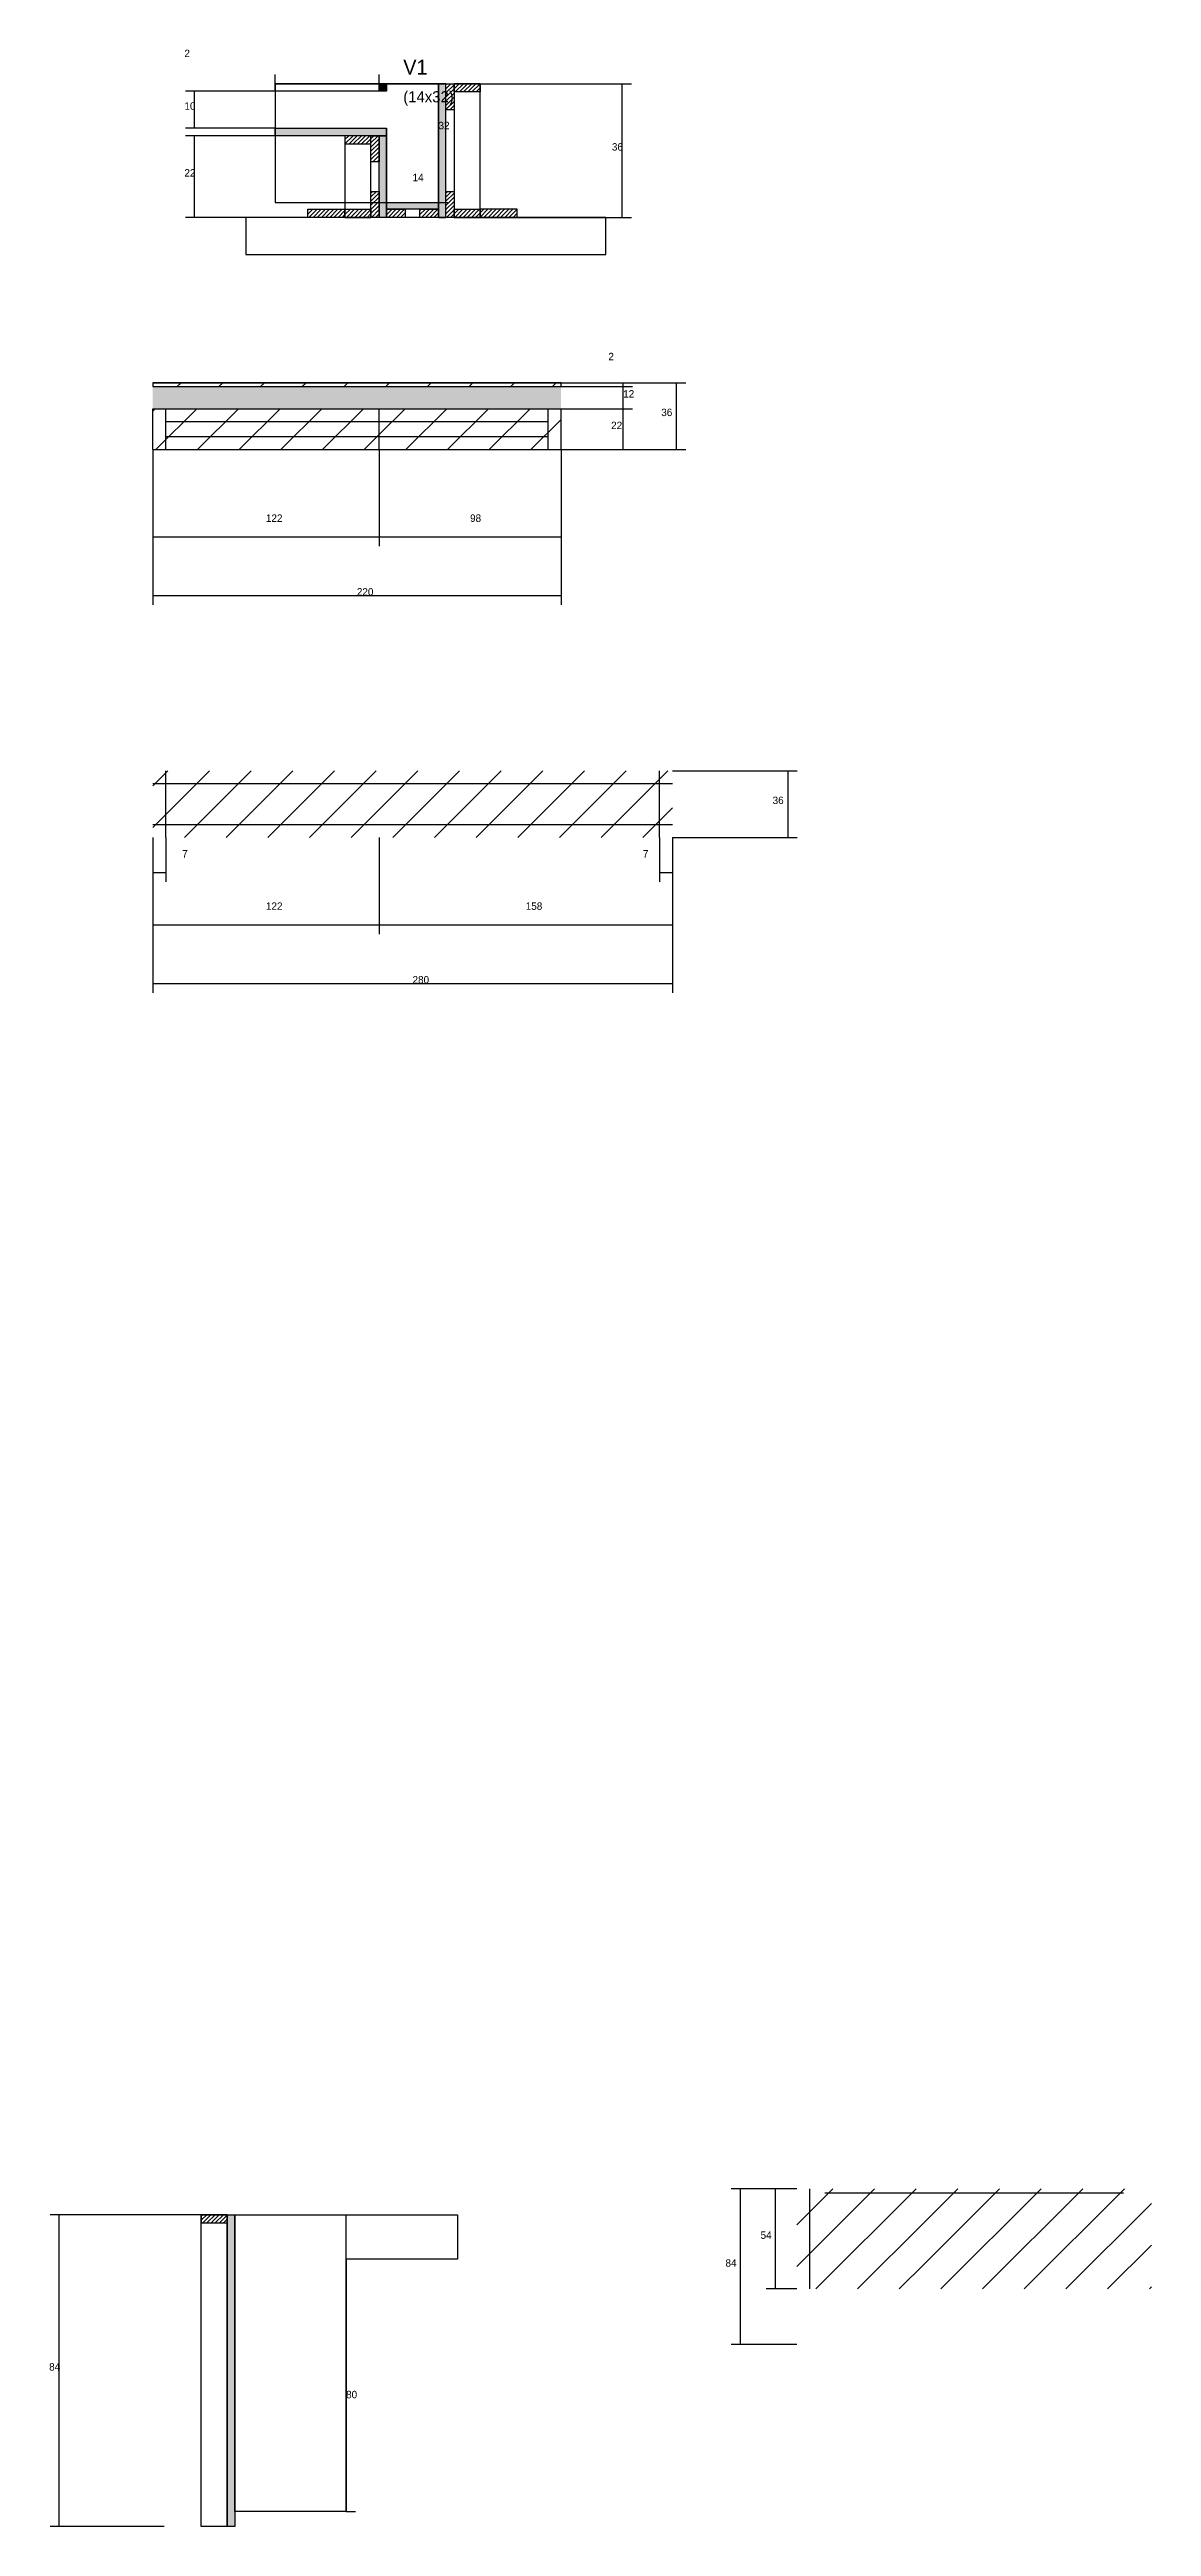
# Model space of a CAD drawing. Header units: metres. Extents: x 129272 to 131365, y 32610 to 33958.
# Drawn here: x 130771 to 131365, y 32610 to 33945 of the extents above; entities that cross this region are included whole.
import ezdxf

# ---------------------------------------------------------------- set-up
doc = ezdxf.new("R2010")
doc.units = ezdxf.units.M
for name, color, linetype in [('CONCRETO', 251, 'Continuous'), ('COTA', 241, 'Continuous'), ('Cota Seção (2x)', 4, 'Continuous'), ('Hachura', 253, 'Continuous'), ('Madeira', 126, 'Continuous'), ('Painéis', 200, 'Continuous'), ('SARR_2.2x7', 40, 'Continuous'), ('Texto Seção', 7, 'Continuous')]:
    doc.layers.add(name, color=color, linetype=linetype)

msp = doc.modelspace()

# ---------------------------------------------------------------- hatches: boundary and pattern name
at = {"layer": 'COTA'}
h = msp.add_hatch(dxfattribs=at)
h.set_pattern_fill('AR-CONC', scale=0.03)
h.paths.add_polyline_path([(131046.8, 33763.5), (130826.8, 33763.5), (130826.8, 33751.5), (131046.8, 33751.5)])
at = {"layer": 'Hachura'}
h = msp.add_hatch(color=8, dxfattribs=at)
h.dxf.hatch_style = 1
h.paths.add_polyline_path([(130948.8, 33926.6), (130952.8, 33926.6), (130952.8, 33926.6), (130952.8, 33922.6), (130952.8, 33922.6), (130948.8, 33922.6), (130948.8, 33922.6), (130948.8, 33926.6)])
h = msp.add_hatch(color=8, dxfattribs=at)
h.dxf.hatch_style = 1
h.paths.add_polyline_path([(130984.8, 33926.6), (130980.8, 33926.6), (130980.8, 33926.6), (130980.8, 33854.6), (130980.8, 33854.6), (130984.8, 33854.6), (130984.8, 33854.6), (130984.8, 33926.6)])
h = msp.add_hatch(dxfattribs=at)
h.set_pattern_fill('ANSI31', scale=0.5)
h.paths.add_polyline_path([(130989.2, 33912.6), (130984.8, 33912.6), (130984.8, 33912.6), (130984.8, 33926.6), (130984.8, 33926.6), (130989.2, 33926.6), (130989.2, 33926.6), (130989.2, 33912.6)])
h = msp.add_hatch(dxfattribs=at)
h.set_pattern_fill('ANSI31', scale=0.5)
h.paths.add_polyline_path([(131003.2, 33926.6), (131003.2, 33922.2), (131003.2, 33922.2), (130989.2, 33922.2), (130989.2, 33922.2), (130989.2, 33926.6), (130989.2, 33926.6), (131003.2, 33926.6)])
h = msp.add_hatch(color=8, dxfattribs=at)
h.dxf.hatch_style = 1
h.paths.add_polyline_path([(130892.8, 33898.6), (130892.8, 33902.6), (130892.8, 33902.6), (130952.8, 33902.6), (130952.8, 33902.6), (130952.8, 33898.6), (130952.8, 33898.6), (130892.8, 33898.6)])
h = msp.add_hatch(dxfattribs=at)
h.set_pattern_fill('ANSI31', scale=0.5)
h.paths.add_polyline_path([(130930.4, 33898.6), (130930.4, 33894.2), (130930.4, 33894.2), (130944.4, 33894.2), (130944.4, 33894.2), (130944.4, 33898.6), (130944.4, 33898.6), (130930.4, 33898.6)])
h = msp.add_hatch(dxfattribs=at)
h.set_pattern_fill('ANSI31', scale=0.5)
h.paths.add_polyline_path([(130948.8, 33884.6), (130944.4, 33884.6), (130944.4, 33884.6), (130944.4, 33898.6), (130944.4, 33898.6), (130948.8, 33898.6), (130948.8, 33898.6), (130948.8, 33884.6)])
h = msp.add_hatch(color=8, dxfattribs=at)
h.dxf.hatch_style = 1
h.paths.add_polyline_path([(130948.8, 33898.6), (130952.8, 33898.6), (130952.8, 33898.6), (130952.8, 33854.6), (130952.8, 33854.6), (130948.8, 33854.6), (130948.8, 33854.6), (130948.8, 33898.6)])
h = msp.add_hatch(dxfattribs=at)
h.set_pattern_fill('ANSI31', scale=0.5)
h.paths.add_polyline_path([(130948.8, 33854.6), (130944.4, 33854.6), (130944.4, 33854.6), (130944.4, 33868.6), (130944.4, 33868.6), (130948.8, 33868.6), (130948.8, 33868.6), (130948.8, 33854.6)])
h = msp.add_hatch(dxfattribs=at)
h.set_pattern_fill('ANSI31', scale=0.5)
h.paths.add_polyline_path([(130989.2, 33854.6), (130984.8, 33854.6), (130984.8, 33854.6), (130984.8, 33868.6), (130984.8, 33868.6), (130989.2, 33868.6), (130989.2, 33868.6), (130989.2, 33854.6)])
h = msp.add_hatch(dxfattribs=at)
h.set_pattern_fill('ANSI31', scale=0.5)
h.paths.add_polyline_path([(130910.4, 33854.6), (130910.4, 33859), (130910.4, 33859), (130930.4, 33859), (130930.4, 33859), (130930.4, 33854.6), (130930.4, 33854.6), (130910.4, 33854.6)])
h = msp.add_hatch(dxfattribs=at)
h.set_pattern_fill('ANSI31', scale=0.5)
h.paths.add_polyline_path([(130944.4, 33859), (130944.4, 33854.6), (130944.4, 33854.6), (130930.4, 33854.6), (130930.4, 33854.6), (130930.4, 33859), (130930.4, 33859), (130944.4, 33859)])
h = msp.add_hatch(color=8, dxfattribs=at)
h.dxf.hatch_style = 1
h.paths.add_polyline_path([(130952.8, 33859), (130952.8, 33862.6), (130952.8, 33862.6), (130980.8, 33862.6), (130980.8, 33862.6), (130980.8, 33859), (130980.8, 33859), (130952.8, 33859)])
h = msp.add_hatch(dxfattribs=at)
h.set_pattern_fill('ANSI31', scale=0.5)
h.paths.add_polyline_path([(130952.8, 33854.6), (130952.8, 33859), (130952.8, 33859), (130962.8, 33859), (130962.8, 33859), (130962.8, 33854.6), (130962.8, 33854.6), (130952.8, 33854.6)])
h = msp.add_hatch(dxfattribs=at)
h.set_pattern_fill('ANSI31', scale=0.5)
h.paths.add_polyline_path([(130970.8, 33854.6), (130970.8, 33859), (130970.8, 33859), (130980.8, 33859), (130980.8, 33859), (130980.8, 33854.6), (130980.8, 33854.6), (130970.8, 33854.6)])
h = msp.add_hatch(dxfattribs=at)
h.set_pattern_fill('ANSI31', scale=0.5)
h.paths.add_polyline_path([(131003.2, 33859), (131003.2, 33854.6), (131003.2, 33854.6), (130989.2, 33854.6), (130989.2, 33854.6), (130989.2, 33859), (130989.2, 33859), (131003.2, 33859)])
h = msp.add_hatch(dxfattribs=at)
h.set_pattern_fill('ANSI31', scale=0.5)
h.paths.add_polyline_path([(131023.2, 33854.6), (131023.2, 33859), (131023.2, 33859), (131003.2, 33859), (131003.2, 33859), (131003.2, 33854.6), (131003.2, 33854.6), (131023.2, 33854.6)])
h = msp.add_hatch(dxfattribs=at)
h.set_pattern_fill('ANSI31', scale=5)
h.paths.add_polyline_path([(131046.8, 33763.5), (131046.8, 33765.5), (130826.8, 33765.5), (130826.8, 33763.5)])
h = msp.add_hatch(dxfattribs=at)
h.set_pattern_fill('ANSI31', scale=5)
h.paths.add_polyline_path([(130826.8, 33751.5), (130826.8, 33729.5), (130948.8, 33729.5), (130948.8, 33751.5)])
h = msp.add_hatch(dxfattribs=at)
h.set_pattern_fill('ANSI31', scale=5)
h.paths.add_polyline_path([(130948.8, 33729.5), (131046.8, 33729.5), (131046.8, 33751.5), (130948.8, 33751.5)])
h = msp.add_hatch(dxfattribs=at)
h.set_pattern_fill('ANSI31', scale=5)
h.paths.add_polyline_path([(130948.8, 33520.4), (130948.8, 33556.4), (130826.8, 33556.4), (130826.8, 33520.4)])
h = msp.add_hatch(dxfattribs=at)
h.set_pattern_fill('ANSI31', scale=5)
h.paths.add_polyline_path([(130948.8, 33556.4), (130948.8, 33520.4), (131106.8, 33520.4), (131106.8, 33556.4)])
h = msp.add_hatch(dxfattribs=at)
h.set_pattern_fill('ANSI31', scale=5)
h.paths.add_polyline_path([(131242.9, 32738.1), (131242.9, 32792.1), (131173.9, 32792.1), (131173.9, 32738.1)])
h = msp.add_hatch(dxfattribs=at)
h.set_pattern_fill('ANSI31', scale=5)
h.paths.add_polyline_path([(131364.9, 32738.1), (131364.9, 32792.1), (131242.9, 32792.1), (131242.9, 32738.1)])
h = msp.add_hatch(dxfattribs=at)
h.set_pattern_fill('ANSI31', scale=0.5)
h.paths.add_polyline_path([(130853, 32778.1), (130853, 32773.7), (130853, 32773.7), (130867, 32773.7), (130867, 32773.7), (130867, 32778.1), (130867, 32778.1), (130853, 32778.1)])
h = msp.add_hatch(color=8, dxfattribs=at)
h.dxf.hatch_style = 1
h.paths.add_polyline_path([(130867, 32778.1), (130871, 32778.1), (130871, 32778.1), (130871, 32610.1), (130871, 32610.1), (130867, 32610.1), (130867, 32610.1), (130867, 32778.1)])

# ---------------------------------------------------------------- linework, layer by layer
at = {"layer": 'CONCRETO'}
for points in [[(130892.8, 33922.6), (130892.8, 33902.6), (130952.8, 33902.6), (130952.8, 33862.6), (130980.8, 33862.6), (130980.8, 33906.6), (130980.8, 33926.6), (130952.8, 33926.6), (130952.8, 33922.6)], [(130892.8, 33862.6), (130980.8, 33862.6), (130980.8, 33926.6), (130892.8, 33926.6)], [(130871, 32758.1), (130871, 32778.1), (130991, 32778.1), (130991, 32754.1), (130931, 32754.1), (130931, 32618.1), (130871, 32618.1), (130871, 32758.1)]]:
    msp.add_lwpolyline(points, close=True, dxfattribs=at)
at = {"layer": 'COTA'}
for p, q in [((130892.8, 33922.6), (130844.4, 33922.6)), ((130849.4, 33902.6), (130849.4, 33922.6)), ((130892.8, 33922.6), (130892.8, 33931.6)), ((130892.8, 33926.6), (130948.8, 33926.6)), ((130948.8, 33926.6), (130948.8, 33931.6)), ((131003.2, 33926.6), (131084.7, 33926.6)), ((131079.7, 33854.6), (131079.7, 33926.6)), ((130892.8, 33902.6), (130844.4, 33902.6)), ((130892.8, 33898.6), (130844.4, 33898.6)), ((130849.4, 33854.6), (130849.4, 33898.6)), ((130910.4, 33854.6), (130844.4, 33854.6)), ((131023.2, 33854.6), (131084.7, 33854.6)), ((131046.8, 33765.5), (131114.1, 33765.5)), ((131046.8, 33765.5), (131085.3, 33765.5)), ((131046.8, 33763.5), (131085.3, 33763.5)), ((131046.8, 33763.5), (131085.3, 33763.5)), ((131080.3, 33763.5), (131080.3, 33765.5)), ((131080.3, 33751.5), (131080.3, 33763.5)), ((131109.1, 33729.5), (131109.1, 33765.5)), ((131046.8, 33751.5), (131085.3, 33751.5)), ((131046.8, 33751.5), (131085.3, 33751.5)), ((131080.3, 33729.5), (131080.3, 33751.5)), ((130826.8, 33729.5), (130826.8, 33677.4)), ((130826.8, 33729.5), (130826.8, 33645.8)), ((130948.8, 33729.5), (130948.8, 33677.4)), ((130948.8, 33729.5), (130948.8, 33677.4)), ((131046.8, 33729.5), (131085.3, 33729.5)), ((131046.8, 33729.5), (131046.8, 33677.4)), ((131046.8, 33729.5), (131046.8, 33645.8)), ((131046.8, 33729.5), (131114.1, 33729.5)), ((130826.8, 33682.4), (130948.8, 33682.4)), ((130948.8, 33682.4), (131046.8, 33682.4)), ((130826.8, 33650.8), (131046.8, 33650.8)), ((131106.8, 33556.4), (131174.1, 33556.4)), ((131169.1, 33520.4), (131169.1, 33556.4)), ((130826.8, 33520.4), (130826.8, 33468.3)), ((130826.8, 33520.4), (130826.8, 33436.7)), ((130826.8, 33520.4), (130826.8, 33496.5)), ((130833.8, 33520.4), (130833.8, 33496.5)), ((130948.8, 33520.4), (130948.8, 33468.3)), ((130948.8, 33520.4), (130948.8, 33468.3)), ((131099.8, 33520.4), (131099.8, 33496.5)), ((131106.8, 33520.4), (131106.8, 33468.3)), ((131106.8, 33520.4), (131106.8, 33436.7)), ((131106.8, 33520.4), (131174.1, 33520.4)), ((131106.8, 33520.4), (131106.8, 33496.5)), ((130826.8, 33501.5), (130833.8, 33501.5)), ((131099.8, 33501.5), (131106.8, 33501.5)), ((130826.8, 33473.3), (130948.8, 33473.3)), ((130948.8, 33473.3), (131106.8, 33473.3)), ((130826.8, 33441.7), (131106.8, 33441.7)), ((131173.9, 32792.1), (131138.5, 32792.1)), ((131143.5, 32708.1), (131143.5, 32792.1)), ((131173.9, 32792.1), (131157.4, 32792.1)), ((131162.4, 32738.1), (131162.4, 32792.1)), ((130853, 32778.1), (130771.5, 32778.1)), ((130776.5, 32610.1), (130776.5, 32778.1)), ((131173.9, 32738.1), (131157.4, 32738.1)), ((131173.9, 32708.1), (131138.5, 32708.1)), ((130833, 32610.1), (130771.5, 32610.1))]:
    msp.add_line(p, q, dxfattribs=at)
at = {"layer": 'Cota Seção (2x)'}
for p, q in [((130952.8, 33926.6), (130985.8, 33926.6)), ((130980.8, 33862.6), (130980.8, 33926.6)), ((130952.8, 33862.6), (130952.8, 33867.6)), ((130952.8, 33862.6), (130985.8, 33862.6)), ((130952.8, 33862.6), (130980.8, 33862.6)), ((130980.8, 33862.6), (130980.8, 33867.6)), ((130931, 32618.1), (130931, 32778.1)), ((130931, 32778.1), (130936, 32778.1)), ((130931, 32618.1), (130936, 32618.1))]:
    msp.add_line(p, q, dxfattribs=at)
at = {"layer": 'Madeira'}
for points in [[(130989.2, 33912.6), (130984.8, 33912.6), (130984.8, 33926.6), (130989.2, 33926.6)], [(131003.2, 33926.6), (131003.2, 33922.2), (130989.2, 33922.2), (130989.2, 33926.6)], [(131003.2, 33926.6), (130989.2, 33926.6), (130989.2, 33854.6), (131003.2, 33854.6)], [(130930.4, 33898.6), (130930.4, 33894.2), (130944.4, 33894.2), (130944.4, 33898.6)], [(130930.4, 33854.6), (130944.4, 33854.6), (130944.4, 33898.6), (130930.4, 33898.6)], [(130948.8, 33884.6), (130944.4, 33884.6), (130944.4, 33898.6), (130948.8, 33898.6)], [(130948.8, 33854.6), (130944.4, 33854.6), (130944.4, 33868.6), (130948.8, 33868.6)], [(130989.2, 33854.6), (130984.8, 33854.6), (130984.8, 33868.6), (130989.2, 33868.6)], [(130877, 33834.6), (131070.9, 33834.6), (131070.9, 33854.6), (130877, 33854.6)], [(130910.4, 33854.6), (130910.4, 33859), (130930.4, 33859), (130930.4, 33854.6)], [(130944.4, 33859), (130944.4, 33854.6), (130930.4, 33854.6), (130930.4, 33859)], [(130952.8, 33854.6), (130952.8, 33859), (130962.8, 33859), (130962.8, 33854.6)], [(130970.8, 33854.6), (130970.8, 33859), (130980.8, 33859), (130980.8, 33854.6)], [(131003.2, 33859), (131003.2, 33854.6), (130989.2, 33854.6), (130989.2, 33859)], [(131023.2, 33854.6), (131023.2, 33859), (131003.2, 33859), (131003.2, 33854.6)], [(130853, 32778.1), (130853, 32773.7), (130867, 32773.7), (130867, 32778.1)], [(130853, 32778.1), (130867, 32778.1), (130867, 32610.1), (130853, 32610.1)]]:
    msp.add_lwpolyline(points, close=True, dxfattribs=at)
at = {"layer": 'Painéis'}
for p, q in [((130980.8, 33854.6), (130980.8, 33926.6)), ((130892.8, 33902.6), (130952.8, 33902.6)), ((130892.8, 33898.6), (130892.8, 33902.6)), ((130952.8, 33898.6), (130952.8, 33902.6)), ((130952.8, 33854.6), (130952.8, 33898.6)), ((130952.8, 33862.6), (130980.8, 33862.6)), ((130952.8, 33859), (130952.8, 33862.6)), ((130980.8, 33859), (130980.8, 33862.6)), ((130826.8, 33765.5), (131046.8, 33765.5)), ((130826.8, 33763.5), (131046.8, 33763.5)), ((130826.8, 33751.5), (131046.8, 33751.5)), ((130826.8, 33729.5), (130826.8, 33751.5)), ((130948.8, 33729.5), (130948.8, 33751.5)), ((131046.8, 33729.5), (131046.8, 33751.5)), ((130826.8, 33729.5), (131046.8, 33729.5))]:
    msp.add_line(p, q, dxfattribs=at)
for points in [[(130948.8, 33926.6), (130952.8, 33926.6), (130952.8, 33922.6), (130948.8, 33922.6)], [(130984.8, 33926.6), (130980.8, 33926.6), (130980.8, 33854.6), (130984.8, 33854.6)], [(130892.8, 33898.6), (130892.8, 33902.6), (130952.8, 33902.6), (130952.8, 33898.6)], [(130948.8, 33898.6), (130952.8, 33898.6), (130952.8, 33854.6), (130948.8, 33854.6)], [(130952.8, 33859), (130952.8, 33862.6), (130980.8, 33862.6), (130980.8, 33859)], [(130826.8, 33763.5), (131046.8, 33763.5), (131046.8, 33765.5), (130826.8, 33765.5)], [(130867, 32778.1), (130871, 32778.1), (130871, 32610.1), (130867, 32610.1)]]:
    msp.add_lwpolyline(points, close=True, dxfattribs=at)
at = {"layer": 'SARR_2.2x7'}
for p, q in [((130833.8, 33729.5), (130833.8, 33751.5)), ((131039.8, 33729.5), (131039.8, 33751.5)), ((130833.8, 33744.5), (130948.8, 33744.5)), ((130833.8, 33736.5), (130948.8, 33736.5)), ((130948.8, 33744.5), (131039.8, 33744.5)), ((130948.8, 33736.5), (131039.8, 33736.5)), ((130826.8, 33549.4), (130948.8, 33549.4)), ((130833.8, 33520.4), (130833.8, 33556.4)), ((130948.8, 33549.4), (131106.8, 33549.4)), ((131099.8, 33520.4), (131099.8, 33556.4)), ((130826.8, 33527.4), (130948.8, 33527.4)), ((130948.8, 33527.4), (131106.8, 33527.4)), ((131180.9, 32738.1), (131180.9, 32792.1)), ((131188.9, 32789.9), (131242.9, 32789.9)), ((131242.9, 32789.9), (131349.9, 32789.9))]:
    msp.add_line(p, q, dxfattribs=at)

# ---------------------------------------------------------------- texts
at = {"layer": 'COTA'}
for s, p in [('2', (130843.9, 33941)), ('10', (130843.9, 33912.6)), ('36', (131074.2, 33890.6)), ('22', (130843.9, 33876.6)), ('2', (131072.3, 33777.6)), ('12', (131080.3, 33757.5)), ('36', (131100.8, 33747.5)), ('22', (131073.8, 33740.5)), ('122', (130887.8, 33690.5)), ('98', (130997.8, 33690.5)), ('220', (130936.8, 33650.8)), ('36', (131160.8, 33538.4)), ('7', (130842.7, 33509.6)), ('7', (131090.9, 33509.6)), ('122', (130887.8, 33481.4)), ('158', (131027.8, 33481.4)), ('280', (130966.8, 33441.7)), ('54', (131154.3, 32765.1)), ('84', (131135.4, 32750.1)), ('84', (130771, 32694.1))]:
    msp.add_text(s, height=4, dxfattribs=at).set_placement(p)
at = {"layer": 'Cota Seção (2x)'}
for s, p in [('32', (130980.8, 33902.1)), ('14', (130966.8, 33874.1)), ('80', (130931, 32679.2))]:
    msp.add_text(s, height=4, dxfattribs=at).set_placement(p)
at = {"layer": 'Texto Seção'}
for s, height, p in [('V1', 8, (130961.8, 33931.6)), ('(14x32)', 6, (130961.8, 33916.6))]:
    msp.add_text(s, height=height, dxfattribs=at).set_placement(p)

doc.saveas('drawing.dxf')
